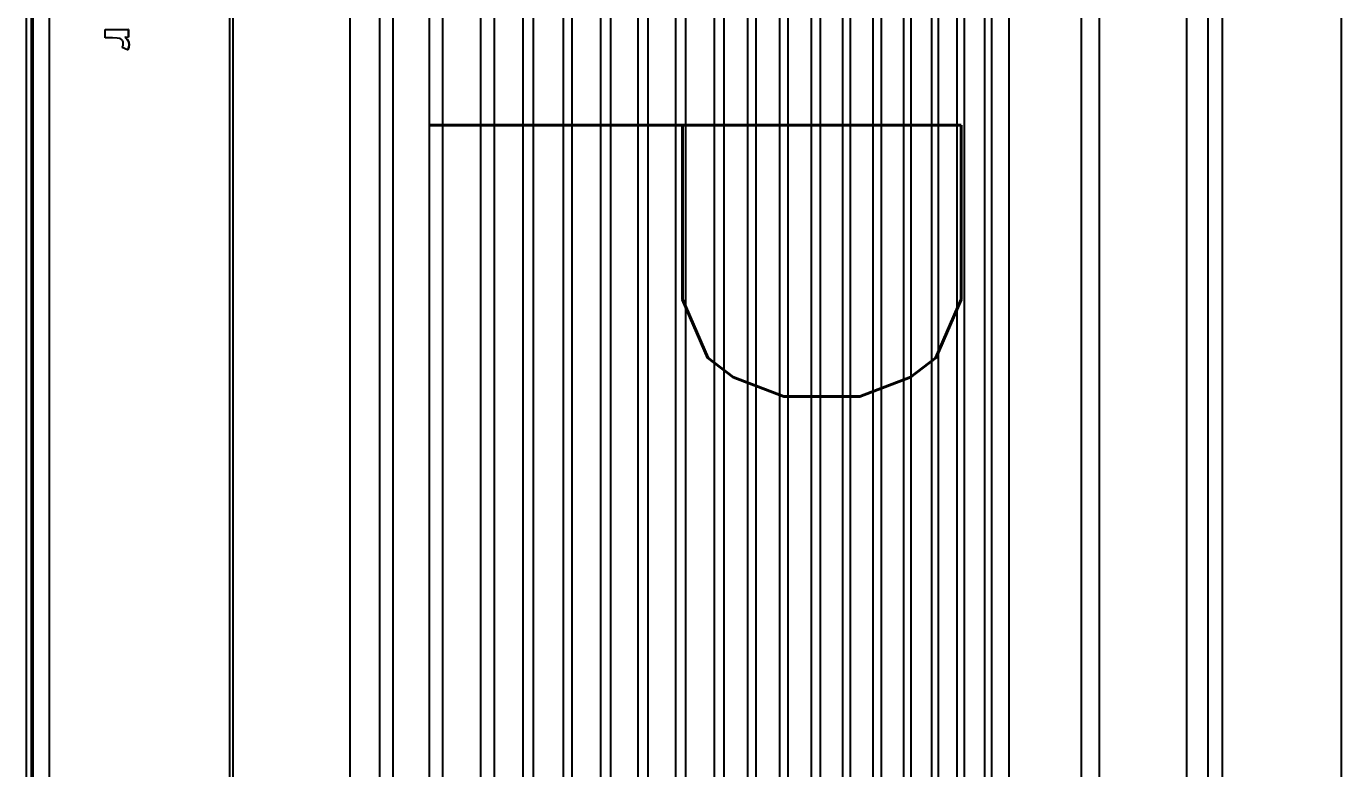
# Model space of a CAD drawing. Header units: inches. Extents: x -86208230 to 200276, y 9267 to 1246656.
# Drawn here: x 132829 to 133914, y 61048 to 61660 of the extents above; entities that cross this region are included whole.
import ezdxf

# ---------------------------------------------------------------- set-up
doc = ezdxf.new("R2010")
doc.units = ezdxf.units.IN
doc.header["$MEASUREMENT"] = 0
doc.layers.add('Edges', color=7, linetype='Continuous')
doc.layers.add('partition', color=8, linetype='Continuous')
doc.styles.add('LAILA', font='romans.shx', dxfattribs={"width": 0.85})

# ---------------------------------------------------------------- blocks, each defined once
blk = doc.blocks.new('air con')
at = {"layer": 'Edges'}
for p, q in [((71.402, 41.898), (152.402, 41.898)), ((71.402, 41.095), (152.402, 41.095)), ((71.402, 39.122), (152.402, 39.122)), ((152.402, 38.724), (71.402, 38.724)), ((152.402, 37.092), (71.402, 37.092)), ((152.402, 36.701), (71.402, 36.701)), ((152.402, 36.542), (71.402, 36.542)), ((152.402, 36.078), (71.402, 36.078)), ((152.402, 35.914), (71.402, 35.914)), ((152.402, 35.493), (71.402, 35.493)), ((152.402, 35.34), (71.402, 35.34)), ((152.402, 34.877), (71.402, 34.877)), ((152.402, 34.709), (71.402, 34.709)), ((152.402, 34.207), (71.402, 34.207)), ((152.402, 34.022), (71.402, 34.022)), ((152.402, 33.51), (71.402, 33.51)), ((152.402, 33.335), (71.402, 33.335)), ((152.402, 32.826), (71.402, 32.826)), ((152.402, 32.625), (71.402, 32.625)), ((152.402, 32.098), (71.402, 32.098)), ((152.402, 31.911), (71.402, 31.911)), ((152.402, 31.378), (71.402, 31.378)), ((152.402, 31.189), (71.402, 31.189)), ((152.402, 30.654), (71.402, 30.654)), ((152.402, 30.439), (71.402, 30.439)), ((152.402, 29.791), (71.402, 29.791)), ((152.402, 29.562), (71.402, 29.562)), ((152.402, 28.935), (71.402, 28.935)), ((152.402, 28.714), (71.402, 28.714)), ((152.402, 28.092), (71.402, 28.092)), ((152.402, 27.871), (71.402, 27.871)), ((152.402, 27.226), (71.402, 27.226)), ((152.402, 27.024), (71.402, 27.024)), ((152.402, 26.349), (71.402, 26.349)), ((152.402, 26.117), (71.402, 26.117)), ((152.402, 25.469), (71.402, 25.469)), ((152.402, 25.162), (71.402, 25.162)), ((152.402, 24.304), (71.402, 24.304)), ((152.402, 24.002), (71.402, 24.002)), ((152.402, 23.184), (71.402, 23.184)), ((152.402, 22.883), (71.402, 22.883)), ((152.402, 22.213), (71.402, 22.213)), ((152.402, 19.568), (71.402, 19.568)), ((152.402, 19.493), (71.402, 19.493)), ((116.073, 17.206), (116.248, 17.206)), ((116.073, 17.206), (116.073, 17.199)), ((116.073, 17.199), (116.248, 17.199)), ((116.073, 16.682), (116.073, 17.199)), ((116.248, 17.206), (116.248, 17.199)), ((116.248, 17.199), (116.253, 17.137)), ((116.248, 17.125), (116.291, 17.169)), ((116.248, 17.132), (116.253, 17.137)), ((116.248, 17.132), (116.248, 17.125)), ((116.291, 17.175), (116.253, 17.137)), ((116.266, 16.951), (116.262, 16.841)), ((116.278, 17.015), (116.266, 16.951)), ((116.296, 17.05), (116.278, 17.015)), ((116.291, 17.175), (116.329, 17.201)), ((116.291, 17.169), (116.329, 17.194)), ((116.291, 17.175), (116.291, 17.169)), ((116.321, 17.072), (116.296, 17.05)), ((116.351, 17.084), (116.321, 17.072)), ((116.329, 17.201), (116.368, 17.213)), ((116.329, 17.194), (116.368, 17.206)), ((116.329, 17.201), (116.329, 17.194)), ((116.388, 17.088), (116.351, 17.084)), ((116.368, 17.213), (116.411, 17.217)), ((116.368, 17.213), (116.368, 17.206)), ((116.368, 17.206), (116.411, 17.211)), ((116.431, 17.082), (116.388, 17.088)), ((116.411, 17.217), (116.474, 17.211)), ((116.411, 17.217), (116.411, 17.211)), ((116.411, 17.211), (116.474, 17.204)), ((116.477, 17.065), (116.431, 17.082)), ((116.474, 17.211), (116.535, 17.192)), ((116.474, 17.211), (116.474, 17.204)), ((116.474, 17.204), (116.535, 17.185)), ((116.535, 17.185), (116.477, 17.065)), ((116.535, 17.192), (116.535, 17.185)), ((116.262, 16.682), (116.073, 16.682)), ((116.262, 16.841), (116.262, 16.682)), ((146.421, 15.42), (76.921, 15.42)), ((71.402, 14.898), (152.402, 14.898)), ((146.421, 15.051), (76.921, 15.051)), ((146.421, 15.012), (76.921, 15.012))]:
    blk.add_line(p, q, dxfattribs=at)
blk = doc.blocks.new('2.0 HP AIR CONDITION')
at = {"xscale": 36.51607049631966, "yscale": 36.51607049631966, "zscale": 36.51607049631966}
blk.add_blockref('air con', (-4183.5, -544), dxfattribs=at)
at = {"insert": (-600.4, 770.7), "char_height": 438.25, "width": 4290.862, "attachment_point": 1, "style": 'LAILA'}
blk.add_mtext('2HP', dxfattribs=at)

msp = doc.modelspace()

# ---------------------------------------------------------------- linework, layer by layer
at = {"layer": 'partition'}
for p, q in [((133803.7, 59018.1), (133803.7, 62398.1)), ((133913.7, 59018.1), (133913.7, 62398.1))]:
    msp.add_line(p, q, dxfattribs=at)

# ---------------------------------------------------------------- block references
at = {"rotation": 270}
msp.add_blockref('2.0 HP AIR CONDITION', (132829.2, 61712.4), dxfattribs=at)

doc.saveas('drawing.dxf')
